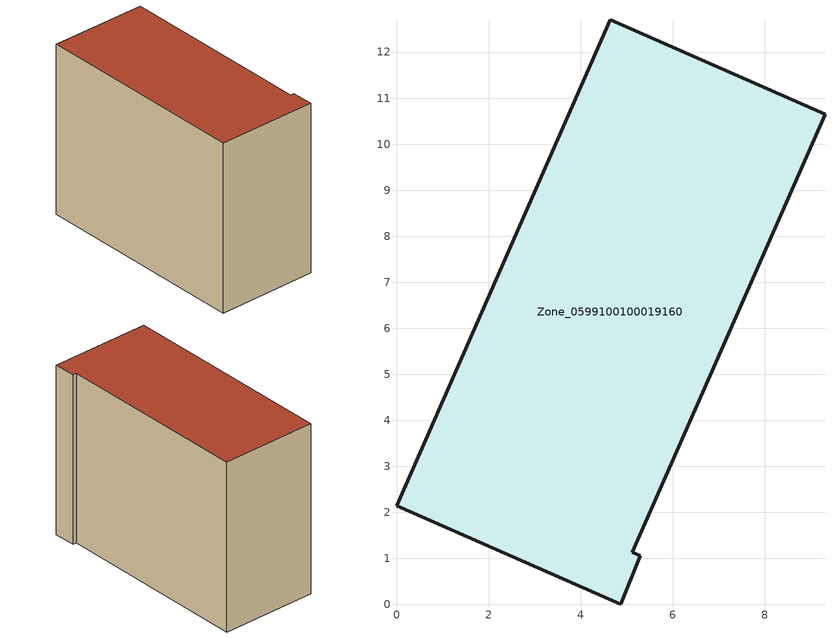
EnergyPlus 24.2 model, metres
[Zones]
Zone_0599100100019160
 floor ground (C_G): 4.65,12.71 9.31,10.65 5.12,1.13 5.3,1.06 4.88,0 0,2.15 z0
 wall outside (C_F): 9.31,10.65 4.65,12.71 0,2.15 4.88,0 5.3,1.06 5.12,1.13 9.31,10.65 z0:9.06
 roof outside (C_R): 4.88,0 5.3,1.06 5.12,1.13 9.31,10.65 4.65,12.71 0,2.15 z9.06
[BUILDING]
Pand.0599100100019160: North Axis=0; Terrain=City; Loads Convergence Tolerance Value=0.04; Temperature Convergence Tolerance Value=0.4; Solar Distribution=FullExterior; Maximum Number of Warmup Days=25; Minimum Number of Warmup Days=1
[Site:Location]
Rotterdam.The.Hague.AP_ZH_NLD Design_Conditions: Latitude=51.96; Longitude=4.45; Time Zone=1; Elevation=-4.5
[SITE:GROUNDTEMPERATURE:BUILDINGSURFACE]
18, 18, 18, 18, 18, 18, 18, 18, 18, 18, 18, 18
[MATERIAL] Thermal Absorptance=0.9; Solar Absorptance=0.7; Visible Absorptance=0.7
Name | Roughness | Thickness | Conductivity | Density | Specific Heat
G.TI.2015-2018 | MediumSmooth | 0.15 | 0.0428571 | 540 | 1210
F.TI.2015-2018 | Rough | 0.3 | 0.0666667 | 1920 | 840
R.TI.2015-2018 | MediumRough | 0.2 | 0.0333333 | 1500 | 1000
[CONSTRUCTION]
C_G: G.TI.2015-2018
C_F: F.TI.2015-2018
C_R: R.TI.2015-2018
[ZONE]
Zone_0599100100019160: Type=1; Multiplier=1; Ceiling Height=Autocalculate; Volume=Autocalculate; Floor Area=autocalculate; Part of Total Floor Area=Yes
[ZONEINFILTRATION:DESIGNFLOWRATE]
Infil_Zone_0599100100019160: Zone or ZoneList or Space or SpaceList=Zone_0599100100019160; Schedule=AlwaysOn; Design Flow Rate Calculation Method=Flow/Area; Flow Rate per Floor Area=0.0015; Constant Term Coefficient=1; Temperature Term Coefficient=0; Velocity Term Coefficient=0; Velocity Squared Term Coefficient=0
[HVACTEMPLATE:ZONE:IDEALLOADSAIRSYSTEM]
Zone_0599100100019160: Maximum Heating Supply Air Temperature=50; Minimum Cooling Supply Air Temperature=13; Maximum Heating Supply Air Humidity Ratio=0.0156; Minimum Cooling Supply Air Humidity Ratio=0.0077; Heating Limit=NoLimit; Cooling Limit=NoLimit; Dehumidification Control Type=ConstantSensibleHeatRatio; Cooling Sensible Heat Ratio=0.7; Dehumidification Setpoint=60; Humidification Control Type=None; Humidification Setpoint=30; Outdoor Air Method=None; Outdoor Air Flow Rate per Person=0.00944; Outdoor Air Flow Rate per Zone Floor Area=0; Outdoor Air Flow Rate per Zone=0; Demand Controlled Ventilation Type=None; Outdoor Air Economizer Type=NoEconomizer; Heat Recovery Type=None; Sensible Heat Recovery Effectiveness=0.7; Latent Heat Recovery Effectiveness=0.65
[ZONECONTROL:THERMOSTAT]
ThermostatControl_Zone_0599100100019160: Zone or ZoneList=Zone_0599100100019160; Control Type Schedule=DualSetpointControlType; Control 1=Thermostat_Zone_0599100100019160; Temperature Difference Between Cutout And Setpoint=0
[THERMOSTATSETPOINT:DUALSETPOINT]
Thermostat_Zone_0599100100019160: Heating Setpoint Temperature Schedule=HeatingSetpoint_Zone_0599100100019160; Cooling Setpoint Temperature Schedule=CoolingSetpoint_Zone_0599100100019160
[SCHEDULE:COMPACT]
HeatingSetpoint_Zone_0599100100019160: Through: 12/31, For: AllDays, Until: 24:00, 21
CoolingSetpoint_Zone_0599100100019160: Through: 12/31, For: AllDays, Until: 24:00, 24
DualSetpointControlType: Through: 12/31, For: AllDays, Until: 24:00, 4
AlwaysOn: Through: 12/31, For: AllDays, Until: 24:00, 1
